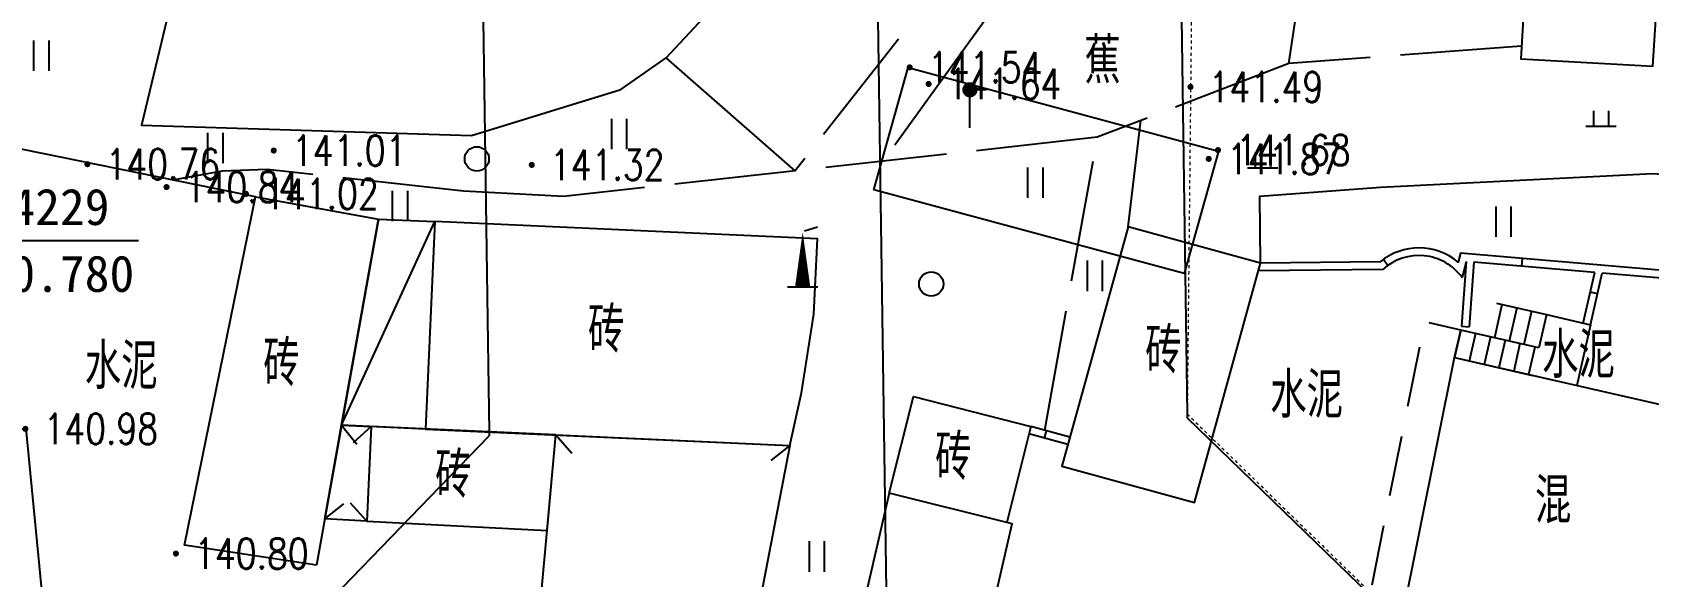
# Model space of a CAD drawing. Extents: x 529262 to 576451, y 2694391 to 2717535.
# Drawn here: x 564713.5 to 564766.8, y 2709699.9 to 2709717.8 of the extents above; entities that cross this region are included whole.
import ezdxf
from ezdxf.enums import TextEntityAlignment as Align
from ezdxf.xclip import XClip

# ---------------------------------------------------------------- set-up
doc = ezdxf.new("R2010")
doc.units = 0
doc.header["$XCLIPFRAME"] = 0
for name, pattern in [('DASH', [0.35, 0.25, -0.1]), ('X3', [5, 4, -1]), ('X5', [3, 2, -1])]:
    doc.linetypes.add(name, pattern=pattern)
for name, color, linetype in [('a红线图', 1, 'Continuous'), ('DLDW', 8, 'Continuous'), ('DLSS', 4, 'Continuous'), ('DMTZ', 8, 'Continuous'), ('GCD', 8, 'Continuous'), ('JMD', 8, 'Continuous'), ('KZD', 8, 'Continuous'), ('PP-COM', 7, 'Continuous'), ('RD-中线', 40, 'Continuous'), ('RD-红线', 7, 'Continuous'), ('ZBTZ', 8, 'Continuous'), ('ZJ', 7, 'Continuous')]:
    doc.layers.add(name, color=color, linetype=linetype)
doc.styles.add('HZ', font='rs.shx', dxfattribs={"width": 0.8, "bigfont": 'hztxt.shx'})
doc.styles.add('等线体', font='simhei.ttf')
doc.linetypes.add('10422', pattern='A,0.75,[150,AAA.SHX,S=0.5,R=0,X=0,Y=0.5],1.5,[177,AAA.SHX,S=1,R=0,X=0,Y=0.4],0.75', length=3)
doc.linetypes.add('1161', pattern='A,0,[149,AAA.SHX,S=0.15,R=0,X=0,Y=0],-1.6', length=1.6)

# ---------------------------------------------------------------- blocks, each defined once
blk = doc.blocks.new('A$C19FD0107')
at = {"layer": 'RD-中线', "color": 8, "linetype": 'Continuous', "flags": 128}
blk.add_lwpolyline([(-6304.349, 15846.456), (-6276.374, 15793.412, -0.118286), (-6262.53, 15739.157), (-6247.438, 14688.772)], format="xyb", dxfattribs=at)
at = {"layer": 'RD-红线', "color": 8, "linetype": 'Continuous', "flags": 128}
for points in [[(-6270.141, 15364.028), (-6269.466, 15316.989), (-6269.423, 15314.033), (-6269.421, 15313.905)], [(-6247.013, 15355.285), (-6247.013, 15355.263), (-6246.429, 15314.626), (-6246.427, 15314.499)]]:
    blk.add_lwpolyline(points, dxfattribs=at)
at = {"layer": 'RD-红线', "color": 8, "linetype": 'Continuous'}
for points in [[(-6246.427, 15314.499), (-6220.993, 15289.862, 0.41513)], [(-6293.958, 15288.55), (-6269.421, 15313.905, 0.413024)]]:
    blk.add_lwpolyline(points, format="xyb", dxfattribs=at)
blk = doc.blocks.new('GC200')
at = {"linetype": 'Continuous', "const_width": 0.2, "flags": 128}
blk.add_lwpolyline([(-0.1, 0, 1), (0.1, 0, 1)], format="xyb", close=True, dxfattribs=at)
blk = doc.blocks.new('gc121')
at = {"color": 8}
for p, q in [((-0.5, -1), (-0.5, 1)), ((0.5, -1), (0.5, 1))]:
    blk.add_line(p, q, dxfattribs=at)
blk = doc.blocks.new('gc165')
at = {"color": 8}
blk.add_line((0, 0), (0, 2), dxfattribs=at)
at = {"color": 8, "const_width": 0.5}
blk.add_lwpolyline([(-0.25, 2.5, 1), (0.25, 2.5, 1)], format="xyb", close=True, dxfattribs=at)
blk = doc.blocks.new('gc119')
at = {"color": 8}
for p, q in [((-1, 0), (1, 0)), ((-0.5, 1), (-0.5, 0)), ((0.5, 1), (0.5, 0))]:
    blk.add_line(p, q, dxfattribs=at)
blk = doc.blocks.new('gc095')
for p, q in [((0.12, 3.69), (0.98, 3.95)), ((-1, 0), (1, 0))]:
    blk.add_line(p, q)
blk.add_lwpolyline([(0, 3.6, 0, 1, 0), (0, 0, 1, 1, 0)], format="xyseb")
blk = doc.blocks.new('gc122')
at = {"color": 8}
blk.add_circle((0, 0), 0.8, dxfattribs=at)

msp = doc.modelspace()

# ---------------------------------------------------------------- linework, layer by layer
at = {"layer": 'a红线图', "color": 8, "linetype": 'DASH', "lineweight": 0, "ltscale": 0.1}
msp.add_lwpolyline([(564857.192, 2709990.133), (564856.518, 2709935.292), (564858.035, 2709895.431), (564839.751, 2709861.256), (564770.519, 2709844.179), (564752.83, 2709825.92), (564751.564, 2709705.229), (564777, 2709680.465)], dxfattribs=at)
msp.add_lwpolyline([(564857.192, 2709990.133), (564856.518, 2709935.292), (564858.035, 2709895.431), (564839.751, 2709861.256), (564770.519, 2709844.179), (564752.83, 2709825.92), (564751.564, 2709705.229), (564777, 2709680.465)], dxfattribs=at)
at = {"layer": 'DLSS', "linetype": 'X3', "flags": 128}
msp.add_lwpolyline([(564749.292, 2709741.97), (564753.437, 2709738.643), (564753.882, 2709737.893), (564753.843, 2709737.093), (564751.31, 2709730.284), (564749.401, 2709727.029), (564745.781, 2709722.298), (564738.649, 2709713.234)], dxfattribs=at)
msp.add_lwpolyline([(564749.292, 2709741.97), (564753.437, 2709738.643), (564753.882, 2709737.893), (564753.843, 2709737.093), (564751.31, 2709730.284), (564749.401, 2709727.029), (564745.781, 2709722.298), (564738.649, 2709713.234)], dxfattribs=at)
at = {"layer": 'DLSS', "linetype": 'X3'}
msp.add_lwpolyline([(564762.58, 2709717.342), (564754.91, 2709716.765), (564748.604, 2709714.34), (564731.028, 2709712.388), (564727.732, 2709712.566), (564721.268, 2709713.283), (564719.78, 2709713.223), (564718.15, 2709712.933)], dxfattribs=at)
msp.add_lwpolyline([(564762.58, 2709717.342), (564754.91, 2709716.765), (564748.604, 2709714.34), (564731.028, 2709712.388), (564727.732, 2709712.566), (564721.268, 2709713.283), (564719.78, 2709713.223), (564718.15, 2709712.933)], dxfattribs=at)
at = {"layer": 'DLSS', "linetype": 'X3', "elevation": 141.638, "flags": 128}
msp.add_lwpolyline([(564746.874, 2709704.691), (564748.604, 2709714.34)], dxfattribs=at)
msp.add_lwpolyline([(564746.874, 2709704.691), (564748.604, 2709714.34)], dxfattribs=at)
at = {"layer": 'DMTZ', "linetype": '10422', "flags": 128}
msp.add_lwpolyline([(564763.393, 2709708.5), (564764.85, 2709708.168), (564764.395, 2709706.168)], dxfattribs=at)
msp.add_lwpolyline([(564763.393, 2709708.5), (564764.85, 2709708.168), (564764.395, 2709706.168)], dxfattribs=at)
at = {"layer": 'JMD', "linetype": 'Continuous'}
for p, q in [((564723.712, 2709704.857), (564726.785, 2709711.563)), ((564723.712, 2709704.857), (564726.785, 2709711.563)), ((564758.025, 2709710.321, 143.147), (564758.17, 2709710.118, 143.147)), ((564758.025, 2709710.321, 143.147), (564758.17, 2709710.118, 143.147)), ((564762.601, 2709710.345, 143.147), (564762.58, 2709710.096, 143.147)), ((564762.601, 2709710.345, 143.147), (564762.58, 2709710.096, 143.147)), ((564765.082, 2709709.189), (564764.838, 2709709.245)), ((564765.082, 2709709.189), (564764.838, 2709709.245)), ((564761.93, 2709708.832), (564761.681, 2709707.737)), ((564761.93, 2709708.832), (564761.681, 2709707.737)), ((564761.748, 2709708.874), (564763.393, 2709708.5)), ((564761.748, 2709708.874), (564763.393, 2709708.5)), ((564762.418, 2709708.721), (564762.169, 2709707.626)), ((564762.418, 2709708.721), (564762.169, 2709707.626)), ((564762.905, 2709708.61), (564762.656, 2709707.515)), ((564762.905, 2709708.61), (564762.656, 2709707.515)), ((564763.393, 2709708.5), (564763.144, 2709707.404)), ((564763.393, 2709708.5), (564763.144, 2709707.404)), ((564760.574, 2709707.988), (564760.369, 2709707.083)), ((564760.574, 2709707.988), (564760.369, 2709707.083)), ((564763.144, 2709707.404), (564760.574, 2709707.988)), ((564763.144, 2709707.404), (564760.574, 2709707.988)), ((564760.598, 2709708.119, 141.201), (564760.847, 2709708.101, 141.201)), ((564760.598, 2709708.119, 141.201), (564760.847, 2709708.101, 141.201)), ((564761.062, 2709707.877), (564760.856, 2709706.972)), ((564761.062, 2709707.877), (564760.856, 2709706.972)), ((564761.55, 2709707.766), (564761.344, 2709706.861)), ((564761.55, 2709707.766), (564761.344, 2709706.861)), ((564763.144, 2709707.404), (564761.499, 2709707.778)), ((564763.144, 2709707.404), (564761.499, 2709707.778)), ((564762.037, 2709707.656), (564761.831, 2709706.751)), ((564762.037, 2709707.656), (564761.831, 2709706.751)), ((564760.369, 2709707.083), (564762.938, 2709706.499)), ((564760.369, 2709707.083), (564762.938, 2709706.499)), ((564762.525, 2709707.545), (564762.319, 2709706.64)), ((564762.525, 2709707.545), (564762.319, 2709706.64)), ((564763.012, 2709707.434), (564762.806, 2709706.529)), ((564763.012, 2709707.434), (564762.806, 2709706.529)), ((564723.712, 2709704.857), (564724.212, 2709704.232)), ((564723.712, 2709704.857), (564724.212, 2709704.232)), ((564724.686, 2709704.813), (564724.095, 2709704.274)), ((564724.686, 2709704.813), (564724.095, 2709704.274)), ((564730.772, 2709704.537), (564731.298, 2709703.934)), ((564730.772, 2709704.537), (564731.298, 2709703.934)), ((564746.925, 2709704.677, 141.626), (564746.858, 2709704.436, 141.626)), ((564746.925, 2709704.677, 141.626), (564746.858, 2709704.436, 141.626)), ((564738.478, 2709704.187), (564737.849, 2709703.692)), ((564738.478, 2709704.187), (564737.849, 2709703.692)), ((564723.162, 2709701.775), (564723.788, 2709702.272)), ((564723.162, 2709701.775), (564723.788, 2709702.272)), ((564724.545, 2709701.702), (564724.007, 2709702.295)), ((564724.545, 2709701.702), (564724.007, 2709702.295))]:
    msp.add_line(p, q, dxfattribs=at)
at = {"layer": 'JMD', "linetype": 'Continuous', "flags": 128}
for points, elevation in [([(564762.901, 2709722.955), (564762.557, 2709716.925), (564766.904, 2709716.677), (564767.283, 2709722.678)], 141.432), ([(564762.901, 2709722.955), (564762.557, 2709716.925), (564766.904, 2709716.677), (564767.283, 2709722.678)], 141.432), ([(564722.89, 2709700.253), (564718.539, 2709700.907), (564720.879, 2709712.379), (564724.925, 2709711.643)], 142.183), ([(564722.89, 2709700.253), (564718.539, 2709700.907), (564720.879, 2709712.379), (564724.925, 2709711.643)], 142.183), ([(564726.475, 2709704.732), (564723.712, 2709704.857), (564724.925, 2709711.643), (564726.785, 2709711.563)], 141.292), ([(564726.475, 2709704.732), (564723.712, 2709704.857), (564724.925, 2709711.643), (564726.785, 2709711.563)], 141.292), ([(564726.785, 2709711.563), (564726.475, 2709704.732), (564738.478, 2709704.187), (564738.856, 2709705.92), (564739.264, 2709708.518), (564739.385, 2709710.991)], 141.292), ([(564726.785, 2709711.563), (564726.475, 2709704.732), (564738.478, 2709704.187), (564738.856, 2709705.92), (564739.264, 2709708.518), (564739.385, 2709710.991)], 141.292), ([(564753.982, 2709710.191), (564749.616, 2709711.394), (564747.433, 2709703.511), (564751.807, 2709702.311)], 143.147), ([(564753.982, 2709710.191), (564749.616, 2709711.394), (564747.433, 2709703.511), (564751.807, 2709702.311)], 143.147), ([(564745.621, 2709701.655), (564741.752, 2709702.622), (564742.547, 2709705.805), (564746.411, 2709704.819)], 141.626), ([(564745.621, 2709701.655), (564741.752, 2709702.622), (564742.547, 2709705.805), (564746.411, 2709704.819)], 141.626), ([(564724.545, 2709701.702), (564723.162, 2709701.775), (564723.712, 2709704.857), (564724.686, 2709704.813)], 140.463), ([(564724.545, 2709701.702), (564723.162, 2709701.775), (564723.712, 2709704.857), (564724.686, 2709704.813)], 140.463), ([(564730.485, 2709701.389), (564730.772, 2709704.537), (564724.686, 2709704.813), (564724.545, 2709701.702)], 140.223), ([(564730.485, 2709701.389), (564730.772, 2709704.537), (564724.686, 2709704.813), (564724.545, 2709701.702)], 140.223), ([(564730.013, 2709696.223), (564730.772, 2709704.537), (564738.478, 2709704.187), (564737.223, 2709697.696)], 140.141), ([(564730.013, 2709696.223), (564730.772, 2709704.537), (564738.478, 2709704.187), (564737.223, 2709697.696)], 140.141)]:
    msp.add_lwpolyline(points, close=True, dxfattribs=dict(at, elevation=elevation))
for points in [[(564741.248, 2709712.609), (564742.376, 2709716.643), (564752.593, 2709713.886), (564751.466, 2709709.852)], [(564767.164, 2709696.565), (564758.647, 2709698.501), (564760.369, 2709707.083), (564768.886, 2709705.147)], [(564767.164, 2709696.565), (564758.647, 2709698.501), (564760.369, 2709707.083), (564768.886, 2709705.147)], [(564706.174, 2709704.004), (564713.312, 2709704.755), (564714.448, 2709693.11), (564707.3, 2709693.378)], [(564743.516, 2709691.695), (564745.803, 2709701.61), (564741.752, 2709702.622), (564739.465, 2709692.707)], [(564743.516, 2709691.695), (564745.803, 2709701.61), (564741.752, 2709702.622), (564739.465, 2709692.707)]]:
    msp.add_lwpolyline(points, close=True, dxfattribs=at)
at = {"layer": 'JMD', "linetype": 'Continuous', "elevation": 143.147, "flags": 128}
for points in [[(564760.751, 2709710.252), (564760.618, 2709709.725, 0.446503), (564758.011, 2709709.989), (564753.912, 2709709.94)], [(564760.751, 2709710.252), (564760.618, 2709709.725, 0.446503), (564758.011, 2709709.989), (564753.912, 2709709.94)], [(564768.314, 2709684.878), (564769.933, 2709692.884), (564772.238, 2709703.453), (564772.61, 2709709.402), (564768.773, 2709709.82), (564760.561, 2709710.519), (564760.487, 2709710.228, 0.361649), (564757.917, 2709710.238), (564753.982, 2709710.191)], [(564768.314, 2709684.878), (564769.933, 2709692.884), (564772.238, 2709703.453), (564772.61, 2709709.402), (564768.773, 2709709.82), (564760.561, 2709710.519), (564760.487, 2709710.228, 0.361649), (564757.917, 2709710.238), (564753.982, 2709710.191)]]:
    msp.add_lwpolyline(points, format="xyb", dxfattribs=at)
at = {"layer": 'JMD', "linetype": 'Continuous', "flags": 128}
for points, elevation in [([(564760.751, 2709710.252), (564760.598, 2709708.119)], 141.201), ([(564760.751, 2709710.252), (564760.598, 2709708.119)], 141.201), ([(564761, 2709710.231), (564760.847, 2709708.101)], 141.201), ([(564761, 2709710.231), (564760.847, 2709708.101)], 141.201), ([(564764.985, 2709709.892), (564761, 2709710.231)], 143.147), ([(564764.985, 2709709.892), (564761, 2709710.231)], 143.147), ([(564771.99, 2709703.503), (564772.345, 2709709.179), (564768.749, 2709709.571), (564765.237, 2709709.87)], 143.147), ([(564771.99, 2709703.503), (564772.345, 2709709.179), (564768.749, 2709709.571), (564765.237, 2709709.87)], 143.147), ([(564747.63, 2709704.222), (564746.35, 2709704.576)], 141.626), ([(564747.63, 2709704.222), (564746.35, 2709704.576)], 141.626), ([(564747.696, 2709704.463), (564746.411, 2709704.819)], 141.626), ([(564747.696, 2709704.463), (564746.411, 2709704.819)], 141.626)]:
    msp.add_lwpolyline(points, dxfattribs=dict(at, elevation=elevation))
for points in [[(564764.606, 2709708.224), (564764.985, 2709709.892)], [(564764.606, 2709708.224), (564764.985, 2709709.892)], [(564764.85, 2709708.168), (564765.237, 2709709.87)], [(564764.85, 2709708.168), (564765.237, 2709709.87)]]:
    msp.add_lwpolyline(points, dxfattribs=at)
at = {"layer": 'JMD', "linetype": 'X5', "flags": 128}
msp.add_lwpolyline([(564760.369, 2709707.083), (564760.575, 2709707.99), (564759.382, 2709708.261), (564757.477, 2709698.767), (564758.647, 2709698.501)], dxfattribs=at)
msp.add_lwpolyline([(564760.369, 2709707.083), (564760.575, 2709707.99), (564759.382, 2709708.261), (564757.477, 2709698.767), (564758.647, 2709698.501)], dxfattribs=at)
at = {"layer": 'KZD', "linetype": 'Continuous'}
msp.add_line((564711.029, 2709710.94), (564717.029, 2709710.94), dxfattribs=at)
msp.add_line((564711.029, 2709710.94), (564717.029, 2709710.94), dxfattribs=at)
at = {"layer": 'ZBTZ', "linetype": '1161', "flags": 128}
for points in [[(564718.435, 2709720.199), (564717.128, 2709714.74), (564727.993, 2709714.396), (564732.909, 2709715.911), (564734.407, 2709716.955), (564743.821, 2709727.053), (564744.219, 2709727.835), (564744.212, 2709730.116), (564744.69, 2709731.184), (564747.914, 2709732.992), (564748.981, 2709733.363), (564750.367, 2709733.452), (564752.161, 2709733.229)], [(564718.435, 2709720.199), (564717.128, 2709714.74), (564727.993, 2709714.396), (564732.909, 2709715.911), (564734.407, 2709716.955), (564743.821, 2709727.053), (564744.219, 2709727.835), (564744.212, 2709730.116), (564744.69, 2709731.184), (564747.914, 2709732.992), (564748.981, 2709733.363), (564750.367, 2709733.452), (564752.161, 2709733.229)], [(564754.91, 2709716.765), (564755.364, 2709719.768), (564747.545, 2709721.862), (564741.93, 2709714.076)], [(564754.91, 2709716.765), (564755.364, 2709719.768), (564747.545, 2709721.862), (564741.93, 2709714.076)], [(564738.649, 2709713.234), (564734.407, 2709716.955)], [(564738.649, 2709713.234), (564734.407, 2709716.955)], [(564720.879, 2709712.379), (564711.263, 2709714.332)], [(564720.879, 2709712.379), (564711.263, 2709714.332)], [(564753.982, 2709710.191), (564753.955, 2709712.402), (564757.931, 2709712.699), (564766.904, 2709713.147), (564779.465, 2709712.175), (564782.423, 2709711.53)], [(564753.982, 2709710.191), (564753.955, 2709712.402), (564757.931, 2709712.699), (564766.904, 2709713.147), (564779.465, 2709712.175), (564782.423, 2709711.53)]]:
    msp.add_lwpolyline(points, dxfattribs=at)
at = {"layer": 'ZBTZ', "linetype": '1161', "elevation": 141.806, "flags": 128}
msp.add_lwpolyline([(564749.616, 2709711.394), (564750.032, 2709714.889)], dxfattribs=at)
msp.add_lwpolyline([(564749.616, 2709711.394), (564750.032, 2709714.889)], dxfattribs=at)

# ---------------------------------------------------------------- block references
at = {"layer": 'DLDW', "color": 252, "linetype": 'Continuous', "xscale": 0.5, "yscale": 0.5, "zscale": 0.5}
msp.add_blockref('gc095', (564738.9, 2709709.418, 141.647), dxfattribs=at)
msp.add_blockref('gc095', (564738.9, 2709709.418, 141.647), dxfattribs=at)
at = {"layer": 'GCD', "color": 3, "linetype": 'Continuous'}
ref = msp.add_blockref('GC200', (564742.426, 2709716.643, 141.539), dxfattribs=dict(at, xscale=0.5, yscale=0.5, zscale=0.5))
ref.add_attrib('height', '141.54', dxfattribs={"linetype": 'Continuous', "height": 1, "style": 'HZ', "width": 0.8}).set_placement((564743.026, 2709716.643, 141.539), align=Align.MIDDLE_LEFT)
at = {"layer": 'GCD', "linetype": 'Continuous'}
ref = msp.add_blockref('GC200', (564743.048, 2709716.096, 141.644), dxfattribs=dict(at, xscale=0.5, yscale=0.5, zscale=0.5))
ref.add_attrib('height', '141.64', dxfattribs={"linetype": 'Continuous', "height": 1, "style": 'HZ', "width": 0.8}).set_placement((564743.648, 2709716.096, 141.644), align=Align.MIDDLE_LEFT)
ref = msp.add_blockref('GC200', (564751.673, 2709715.997, 141.489), dxfattribs=dict(at, xscale=0.5, yscale=0.5, zscale=0.5))
ref.add_attrib('height', '141.49', dxfattribs={"linetype": 'Continuous', "height": 1, "style": 'HZ', "width": 0.8}).set_placement((564752.273, 2709715.997, 141.489), align=Align.MIDDLE_LEFT)
at = {"layer": 'GCD', "color": 3, "linetype": 'Continuous'}
ref = msp.add_blockref('GC200', (564721.479, 2709713.903, 141.007), dxfattribs=dict(at, xscale=0.5, yscale=0.5, zscale=0.5))
ref.add_attrib('height', '141.01', dxfattribs={"linetype": 'Continuous', "height": 1, "style": 'HZ', "width": 0.8}).set_placement((564722.079, 2709713.903, 141.007), align=Align.MIDDLE_LEFT)
at = {"layer": 'GCD', "linetype": 'Continuous'}
ref = msp.add_blockref('GC200', (564752.273, 2709713.629, 141.868), dxfattribs=dict(at, xscale=0.5, yscale=0.5, zscale=0.5))
ref.add_attrib('height', '141.87', dxfattribs={"linetype": 'Continuous', "height": 1, "style": 'HZ', "width": 0.8}).set_placement((564752.873, 2709713.629, 141.868), align=Align.MIDDLE_LEFT)
at = {"layer": 'GCD', "color": 3, "linetype": 'Continuous'}
ref = msp.add_blockref('GC200', (564752.578, 2709713.917, 141.682), dxfattribs=dict(at, xscale=0.5, yscale=0.5, zscale=0.5))
ref.add_attrib('height', '141.68', dxfattribs={"linetype": 'Continuous', "height": 1, "style": 'HZ', "width": 0.8}).set_placement((564753.178, 2709713.917, 141.682), align=Align.MIDDLE_LEFT)
ref = msp.add_blockref('GC200', (564715.342, 2709713.454, 140.759), dxfattribs=dict(at, xscale=0.5, yscale=0.5, zscale=0.5))
ref.add_attrib('height', '140.76', dxfattribs={"linetype": 'Continuous', "height": 1, "style": 'HZ', "width": 0.8}).set_placement((564715.942, 2709713.454, 140.759), align=Align.MIDDLE_LEFT)
ref = msp.add_blockref('GC200', (564729.978, 2709713.43, 141.317), dxfattribs=dict(at, xscale=0.5, yscale=0.5, zscale=0.5))
ref.add_attrib('height', '141.32', dxfattribs={"linetype": 'Continuous', "height": 1, "style": 'HZ', "width": 0.8}).set_placement((564730.578, 2709713.43, 141.317), align=Align.MIDDLE_LEFT)
ref = msp.add_blockref('GC200', (564717.948, 2709712.701, 140.837), dxfattribs=dict(at, xscale=0.5, yscale=0.5, zscale=0.5))
ref.add_attrib('height', '140.84', dxfattribs={"linetype": 'Continuous', "height": 1, "style": 'HZ', "width": 0.8}).set_placement((564718.548, 2709712.701, 140.837), align=Align.MIDDLE_LEFT)
ref = msp.add_blockref('GC200', (564720.565, 2709712.476, 141.022), dxfattribs=dict(at, xscale=0.5, yscale=0.5, zscale=0.5))
ref.add_attrib('height', '141.02', dxfattribs={"linetype": 'Continuous', "height": 1, "style": 'HZ', "width": 0.8}).set_placement((564721.165, 2709712.476, 141.022), align=Align.MIDDLE_LEFT)
ref = msp.add_blockref('GC200', (564713.3, 2709704.739, 140.981), dxfattribs=dict(at, xscale=0.5, yscale=0.5, zscale=0.5))
ref.add_attrib('height', '140.98', dxfattribs={"linetype": 'Continuous', "height": 1, "style": 'HZ', "width": 0.8}).set_placement((564713.9, 2709704.739, 140.981), align=Align.MIDDLE_LEFT)
ref = msp.add_blockref('GC200', (564718.258, 2709700.632, 140.801), dxfattribs=dict(at, xscale=0.5, yscale=0.5, zscale=0.5))
ref.add_attrib('height', '140.80', dxfattribs={"linetype": 'Continuous', "height": 1, "style": 'HZ', "width": 0.8}).set_placement((564718.858, 2709700.632, 140.801), align=Align.MIDDLE_LEFT)
at = {"layer": 'PP-COM'}
ref = msp.add_blockref('A$C19FD0107', (570997.993, 2694390.603), dxfattribs=at)
XClip(ref).set_block_clipping_path([(-9366.4383134884, 14428.6043910822), (-3328.4480743363, 17452.7484863754)])
at = {"layer": 'ZBTZ', "linetype": 'Continuous', "xscale": 0.5, "yscale": 0.5}
for name, p in [('gc121', (564713.829, 2709717.032)), ('gc121', (564713.829, 2709717.032)), ('gc165', (564744.408, 2709714.654)), ('gc165', (564744.408, 2709714.654)), ('gc119', (564765.192, 2709714.71)), ('gc119', (564765.192, 2709714.71)), ('gc121', (564732.86, 2709714.444)), ('gc121', (564732.86, 2709714.444)), ('gc121', (564719.563, 2709713.988)), ('gc121', (564719.563, 2709713.988)), ('gc119', (564754.054, 2709713.334)), ('gc119', (564754.054, 2709713.334)), ('gc121', (564746.571, 2709712.842)), ('gc121', (564746.571, 2709712.842)), ('gc121', (564725.641, 2709712.077)), ('gc121', (564725.641, 2709712.077)), ('gc121', (564761.988, 2709711.562)), ('gc121', (564761.988, 2709711.562)), ('gc121', (564748.527, 2709709.778)), ('gc121', (564748.527, 2709709.778)), ('gc121', (564739.37, 2709700.535)), ('gc121', (564739.37, 2709700.535))]:
    msp.add_blockref(name, p, dxfattribs=at)
at = {"layer": 'ZBTZ', "linetype": 'Continuous', "xscale": 0.5, "yscale": 0.5, "zscale": 0.5}
for p in [(564728.169, 2709713.629), (564728.169, 2709713.629), (564743.134, 2709709.507), (564743.134, 2709709.507)]:
    msp.add_blockref('gc122', p, dxfattribs=at)

# ---------------------------------------------------------------- texts
at = {"layer": 'JMD', "linetype": 'Continuous', "style": 'HZ', "width": 0.8}
for s, p in [('砖', (564733.03, 2709708.003)), ('砖', (564733.03, 2709708.003)), ('砖', (564751.38, 2709707.323)), ('砖', (564751.38, 2709707.323)), ('砖', (564722.334, 2709706.899)), ('砖', (564722.334, 2709706.899)), ('砖', (564744.46, 2709703.812)), ('砖', (564744.46, 2709703.812)), ('砖', (564727.995, 2709703.224)), ('砖', (564727.995, 2709703.224)), ('混', (564764.216, 2709702.378)), ('混', (564764.216, 2709702.378))]:
    msp.add_text(s, height=1.5, dxfattribs=at).set_placement(p, align=Align.MIDDLE_RIGHT)
at = {"layer": 'KZD', "linetype": 'Continuous', "style": '等线体'}
for s, p in [('N4229', (564714.029, 2709712.04)), ('N4229', (564714.029, 2709712.04)), ('140.780', (564714.029, 2709709.84)), ('140.780', (564714.029, 2709709.84))]:
    msp.add_text(s, height=1.2, dxfattribs=at).set_placement(p, align=Align.MIDDLE)
at = {"layer": 'ZJ', "color": 8, "linetype": 'Continuous', "style": 'HZ', "width": 0.8}
for s, p in [('蕉', (564748.773, 2709716.938)), ('蕉', (564748.773, 2709716.938)), ('水泥', (564716.457, 2709706.879)), ('水泥', (564716.457, 2709706.879)), ('水泥', (564764.452, 2709707.244)), ('水泥', (564764.452, 2709707.244)), ('水泥', (564755.499, 2709705.929)), ('水泥', (564755.499, 2709705.929))]:
    msp.add_text(s, height=1.5, dxfattribs=at).set_placement(p, align=Align.MIDDLE)

doc.saveas('drawing.dxf')
